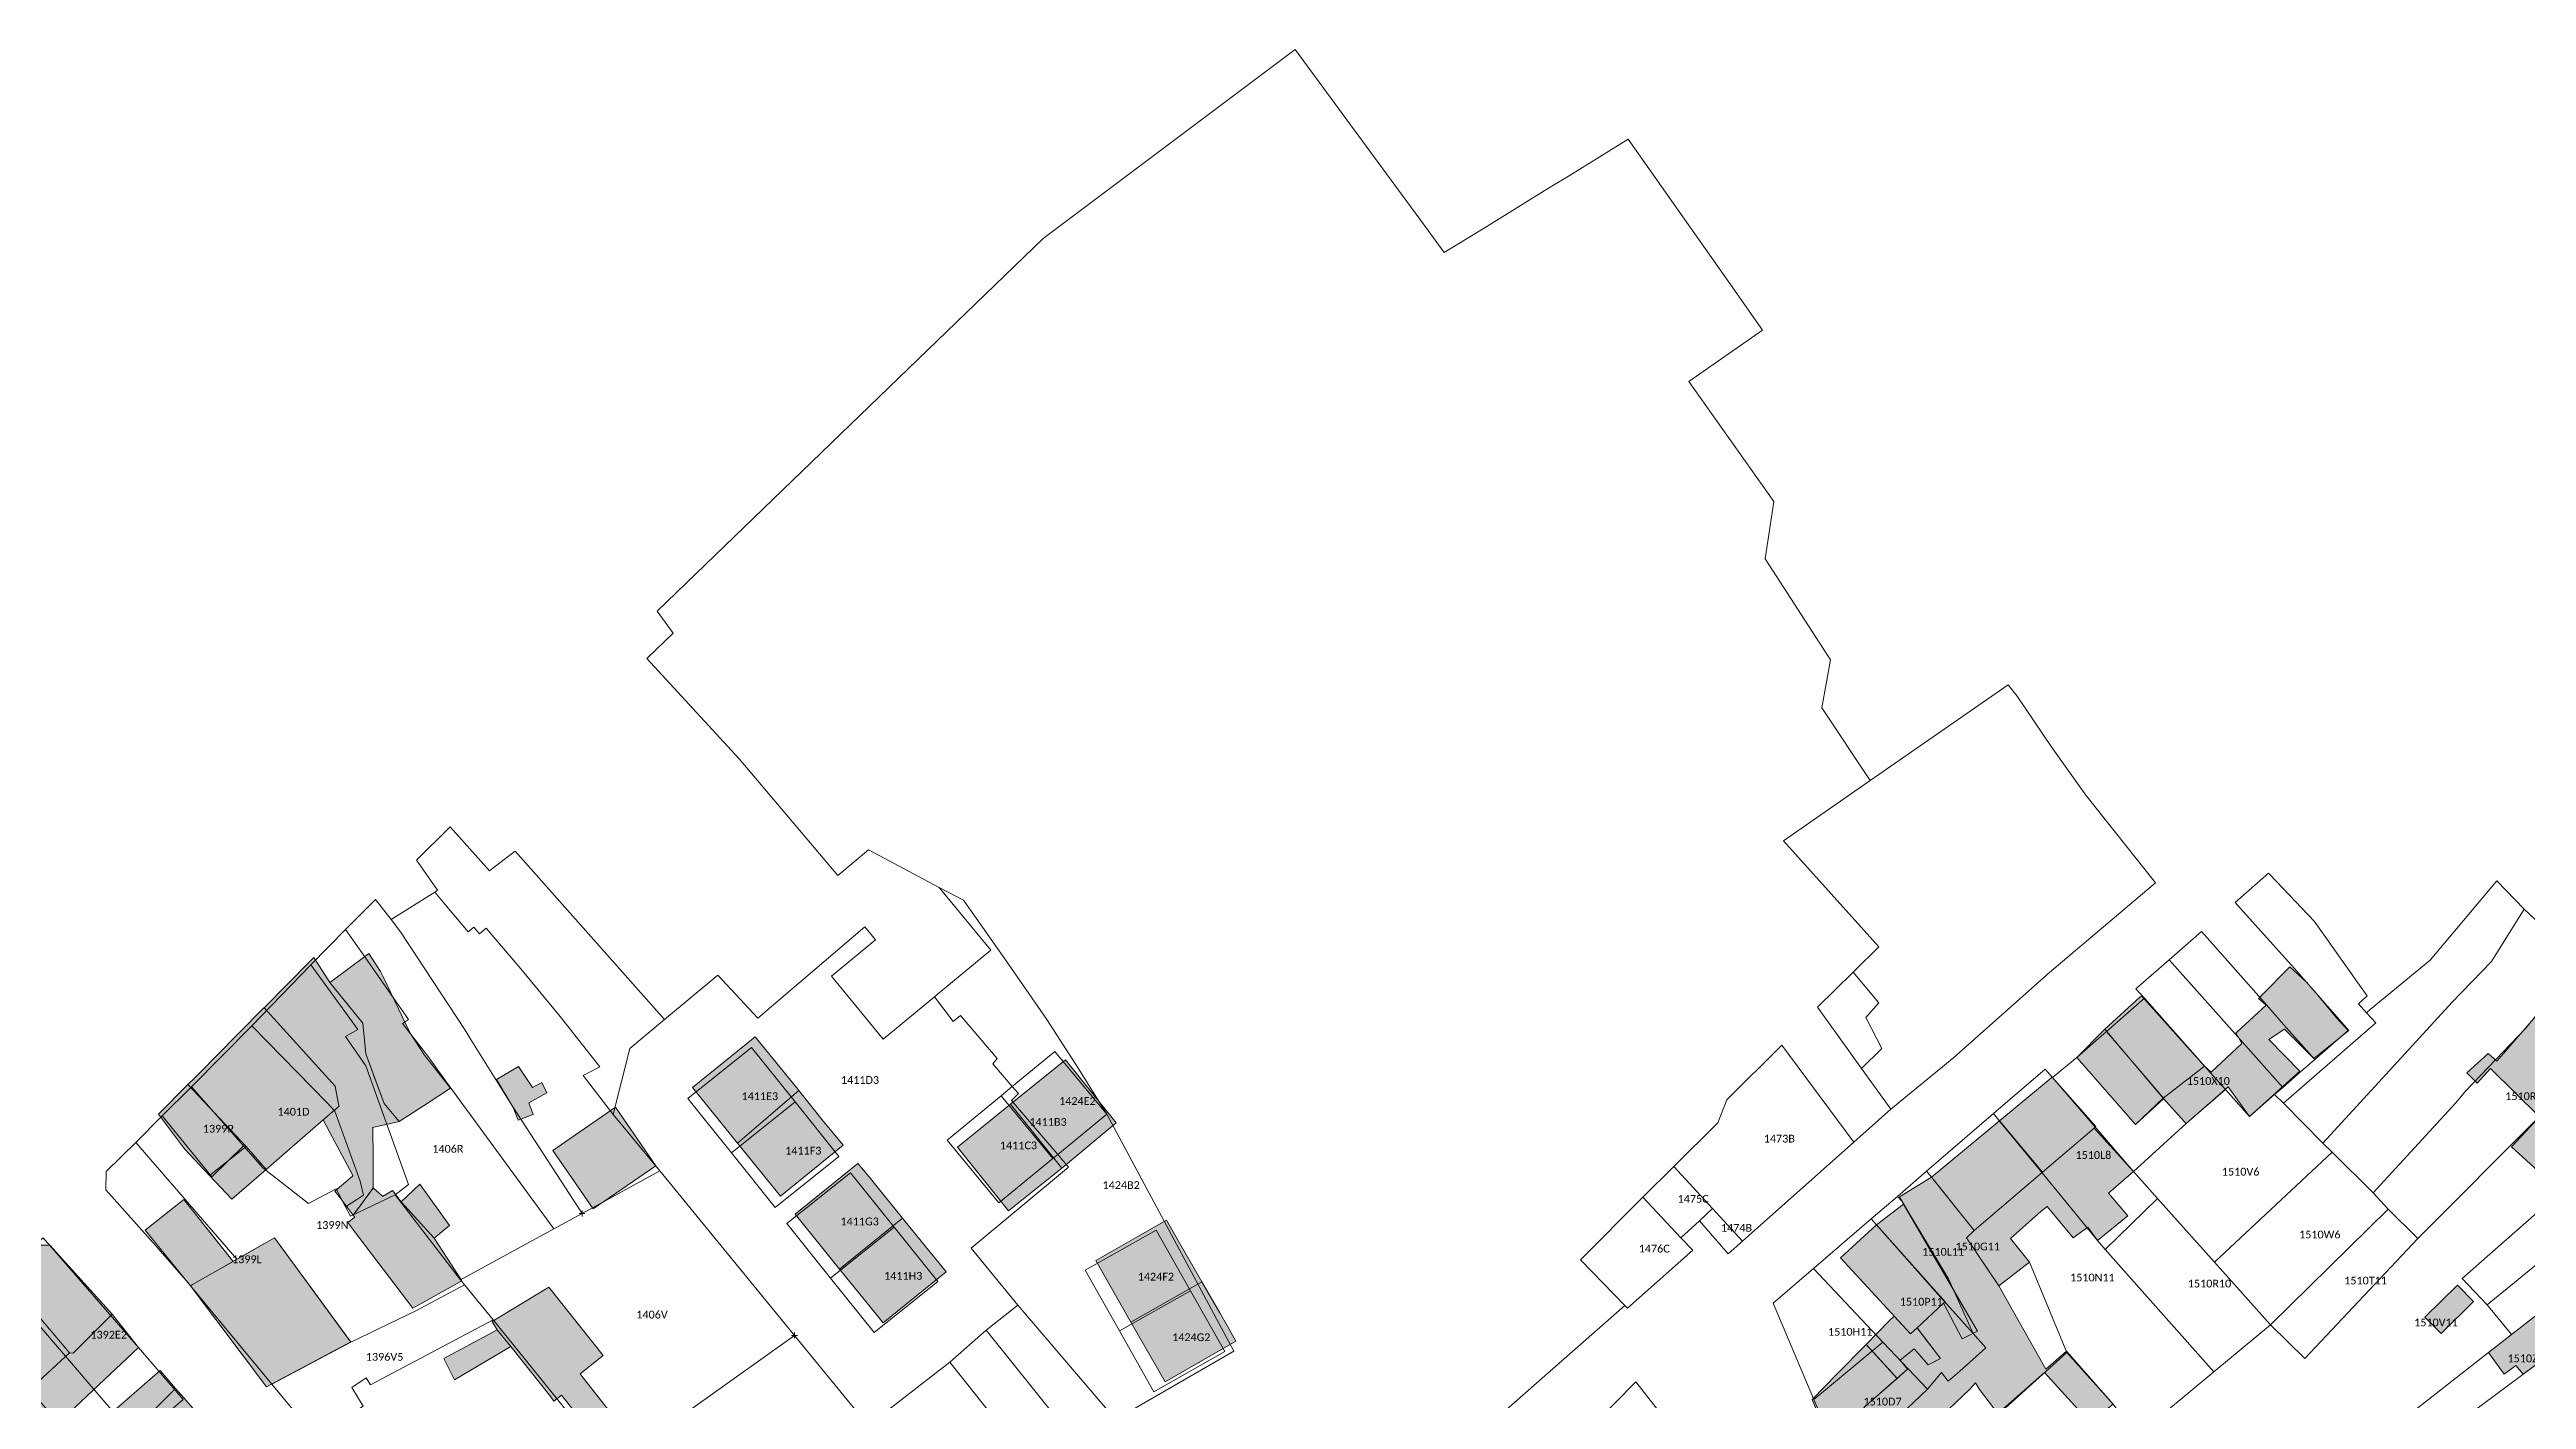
# Model space of a CAD drawing. Header units: metres. Extents: x 113120 to 240396, y 120329 to 242116.
# Drawn here: x 119753.7 to 120008.8, y 121905.8 to 122044.9 of the extents above; entities that cross this region are included whole.
import ezdxf

# ---------------------------------------------------------------- set-up
doc = ezdxf.new("R2010")
doc.units = ezdxf.units.M
doc.header["$LTSCALE"] = 3
doc.header["$PDMODE"] = 2
doc.header["$PDSIZE"] = 0.3
for name, color, linetype, lineweight in [('Bpn_CaPa', 78, 'Continuous', 0), ('Bpn_ReBu', 4, 'Continuous', 0), ('Bpt_CaNu', 7, 'Continuous', 0), ('Bpt_PrSt', 7, 'Continuous', 0), ('Hachure bâtiment', 11, 'Continuous', 0)]:
    doc.layers.add(name, color=color, linetype=linetype, lineweight=lineweight)
doc.styles.add('Legend', font='')
doc.styles.get('Legend').set_extended_font_data('Calibri')

msp = doc.modelspace()

# ---------------------------------------------------------------- hatches: boundary and pattern name
at = {"layer": 'Hachure bâtiment'}
h = msp.add_hatch(color=256, dxfattribs=at)
h.dxf.hatch_style = 1
h.paths.add_polyline_path([(119784.93, 121928.87), (119784.87, 121928.98), (119782.79, 121932.89), (119781.87, 121934.63), (119783.5, 121936.05), (119783.45, 121936.27), (119783.1, 121938.1), (119783.1, 121938.11), (119775.77, 121946.19), (119780.55, 121951.01), (119780.55, 121951.02), (119780.59, 121951.06), (119780.9, 121951.36), (119782.56, 121948.79), (119785.94, 121944.59), (119786.25, 121941.43), (119786.9, 121939.69), (119787.09, 121939.18), (119788.15, 121936.34), (119789.68, 121934.48), (119786.96, 121933.85), (119786.96, 121933.85), (119786.97, 121933.83), (119787, 121930.63), (119787.03, 121927.65), (119786.93, 121927.51), (119786.18, 121926.49), (119785.56, 121925.65), (119785.52, 121925.59), (119784.96, 121924.82), (119784.43, 121925.52), (119784.12, 121925.93), (119783.5, 121926.75), (119783.08, 121927.3), (119784.89, 121928.84)])
h = msp.add_hatch(color=256, dxfattribs=at)
h.dxf.hatch_style = 1
h.paths.add_polyline_path([(119789.68, 121934.48), (119788.15, 121936.34), (119786.25, 121941.43), (119785.94, 121944.59), (119782.56, 121948.79), (119782.56, 121948.79), (119783.98, 121949.86), (119786.57, 121951.79), (119787.76, 121949.94), (119788.04, 121949.37), (119790.84, 121943.57), (119792.3, 121941.32), (119794.99, 121937.89), (119792.58, 121936.34)])
h = msp.add_hatch(color=256, dxfattribs=at)
h.dxf.hatch_style = 1
h.paths.add_polyline_path([(119986.13, 121948.86), (119990.5, 121943.86), (119986.91, 121940.96), (119983.87, 121943.97), (119982.27, 121942.92), (119985.47, 121939.65), (119980.27, 121935), (119978.1, 121938.03), (119973.75, 121934.28), (119973.6, 121934.45), (119971.39, 121936.87), (119975.64, 121940.18), (119976.34, 121939.57), (119979.48, 121942.51), (119978.86, 121943.59), (119978.97, 121943.69), (119981.99, 121946.45), (119981.22, 121947.14), (119981.37, 121947.29), (119981.52, 121947.45), (119984.44, 121950.39)])
h = msp.add_hatch(color=256, dxfattribs=at)
h.dxf.hatch_style = 1
h.paths.add_polyline_path([(119975.64, 121940.18), (119971.39, 121936.87), (119965.39, 121943.97), (119968.99, 121947.28), (119969.15, 121947.42)])
h = msp.add_hatch(color=256, dxfattribs=at)
h.dxf.hatch_style = 1
h.paths.add_polyline_path([(119783.5, 121936.05), (119781.87, 121934.63), (119775.99, 121929.53), (119773.95, 121931.91), (119767.94, 121938.27), (119768.61, 121938.94), (119768.94, 121939.28), (119769.05, 121939.39), (119769.39, 121939.73), (119770.73, 121941.09), (119775.69, 121946.1), (119775.76, 121946.17), (119775.77, 121946.19), (119783.1, 121938.11), (119783.1, 121938.09), (119783.45, 121936.27)])
h = msp.add_hatch(color=256, dxfattribs=at)
h.dxf.hatch_style = 1
h.paths.add_polyline_path([(120015.1, 121940.94), (120013.19, 121938.08), (120018.45, 121933.34), (120017.92, 121932.42), (120021.01, 121928.97), (120022.47, 121930.21), (120024.9, 121926.9), (120023.72, 121925.83), (120026.11, 121922.53), (120026.24, 121922.35), (120021.47, 121918.03), (120020.3, 121919.65), (120017.75, 121917.45), (120018.85, 121916.15), (120008.47, 121908.43), (120007.7, 121909.32), (120006.5, 121908.43), (120004.9, 121910.68), (120018.82, 121921.52), (120017.99, 121922.8), (120020.94, 121925.63), (120019.5, 121927.48), (120016.74, 121925.27), (120015.75, 121926.48), (120013.9, 121925.32), (120012.7, 121926.92), (120007.27, 121931.85), (120010.14, 121934.97), (120005.1, 121939.92), (120003.74, 121938.43), (120002.67, 121939.48), (120004.85, 121941.48), (120005.75, 121940.68), (120010.22, 121945.84)])
h = msp.add_hatch(color=256, dxfattribs=at)
h.dxf.hatch_style = 1
h.paths.add_polyline_path([(119830.75, 121937.79), (119830.85, 121937.66), (119824.54, 121932.25), (119819.89, 121937.96), (119826.35, 121943.2)])
h = msp.add_hatch(color=256, dxfattribs=at)
h.dxf.hatch_style = 1
h.paths.add_polyline_path([(119971.39, 121936.87), (119968.54, 121934.17), (119962.5, 121941.08), (119965.39, 121943.97)])
h = msp.add_hatch(color=256, dxfattribs=at)
h.dxf.hatch_style = 1
h.paths.add_polyline_path([(119803.44, 121937.98), (119804.4, 121938.48), (119804.91, 121937.41), (119803.05, 121936.4), (119803.5, 121935.2), (119801.95, 121934.6), (119801.44, 121935.93), (119799.73, 121938.8), (119802, 121940.15)])
h = msp.add_hatch(color=256, dxfattribs=at)
h.dxf.hatch_style = 1
h.paths.add_polyline_path([(119863.56, 121934.33), (119857.94, 121929.66), (119852.66, 121936.25), (119858.31, 121940.84)])
h = msp.add_hatch(color=256, dxfattribs=at)
h.dxf.hatch_style = 1
h.paths.add_polyline_path([(119764.92, 121935.22), (119767.94, 121938.27), (119773.95, 121931.91), (119770.15, 121928.91), (119767.57, 121931.66)])
h = msp.add_hatch(color=256, dxfattribs=at)
h.dxf.hatch_style = 1
h.paths.add_polyline_path([(119830.99, 121937.49), (119833.27, 121934.66), (119834.26, 121933.44), (119835.41, 121932.02), (119828.98, 121926.79), (119824.54, 121932.25), (119830.85, 121937.66)])
h = msp.add_hatch(color=256, dxfattribs=at)
h.dxf.hatch_style = 1
h.paths.add_polyline_path([(119964.45, 121933.95), (119964.28, 121933.8), (119958.95, 121929.25), (119954.53, 121934.53), (119959.95, 121939.05)])
h = msp.add_hatch(color=256, dxfattribs=at)
h.dxf.hatch_style = 1
h.paths.add_polyline_path([(119805.51, 121931.49), (119811.97, 121935.94), (119816.13, 121929.91), (119809.67, 121925.46)])
h = msp.add_hatch(color=256, dxfattribs=at)
h.dxf.hatch_style = 1
h.paths.add_polyline_path([(119857.94, 121929.66), (119852.44, 121925.26), (119847.21, 121931.82), (119852.66, 121936.25)])
h = msp.add_hatch(color=256, dxfattribs=at)
h.dxf.hatch_style = 1
h.paths.add_polyline_path([(119958.95, 121929.25), (119951.92, 121923.25), (119947.52, 121928.73), (119954.53, 121934.53)])
h.paths.add_polyline_path([(119952.27, 121912.87), (119950.7, 121912.07), (119948.75, 121915.75), (119948.92, 121915.9), (119941.85, 121923.82), (119944.64, 121925.97)], flags=16)
h = msp.add_hatch(color=256, dxfattribs=at)
h.dxf.hatch_style = 1
h.paths.add_polyline_path([(119772.46, 121926.46), (119770.15, 121928.91), (119773.95, 121931.91), (119774.9, 121930.8), (119775.99, 121929.53)])
h = msp.add_hatch(color=256, dxfattribs=at)
h.dxf.hatch_style = 1
h.paths.add_polyline_path([(119952.27, 121912.87), (119950.7, 121912.07), (119948.75, 121915.75), (119948.92, 121915.9), (119941.85, 121923.82), (119944.64, 121925.97)], flags=16)
h.paths.add_polyline_path([(119943.68, 121914.42), (119945.35, 121912.6), (119945.36, 121912.6), (119946.04, 121913.23), (119946.34, 121912.83), (119946.95, 121912.03), (119947.59, 121911.18), (119948.45, 121910.05), (119948.17, 121909.91), (119947.94, 121909.8), (119947.17, 121909.42), (119946.49, 121910.21), (119945.75, 121911.07), (119944.31, 121909.9), (119945.07, 121908.97), (119943.98, 121908.01), (119943.12, 121908.95), (119943.06, 121909.02), (119942.34, 121909.81), (119940.8, 121911.5), (119942.01, 121912.73), (119943.25, 121913.99)], flags=16)
h.paths.add_polyline_path([(119968.32, 121929.32), (119965.75, 121927.1), (119967.75, 121924.77), (119964.62, 121922.22), (119963.62, 121923.6), (119962.12, 121922.5), (119959.45, 121925.72), (119958.82, 121925.25), (119955.65, 121922.42), (119957.62, 121919.97), (119954.45, 121917.55), (119959.3, 121908.95), (119961.42, 121910.82), (119966.25, 121905.37), (119962.63, 121902.45), (119961.62, 121903.85), (119962.65, 121904.82), (119959.17, 121908.6), (119954.35, 121904.38), (119952.47, 121906.87), (119952.05, 121907.55), (119951.52, 121906.92), (119949.27, 121904.8), (119952.09, 121902.03), (119950.8, 121900.32), (119954.57, 121896.2), (119953.32, 121895.2), (119954.92, 121893.27), (119960.55, 121897.17), (119962.04, 121894.73), (119959.55, 121893.25), (119960.75, 121891), (119956.82, 121888.7), (119955.53, 121888.12), (119955.25, 121887.99), (119955.03, 121887.89), (119954.17, 121889.83), (119954, 121890.13), (119951.71, 121893.5), (119951.58, 121893.69), (119951.47, 121893.85), (119948.8, 121897.26), (119948.28, 121896.8), (119948.22, 121896.97), (119948.01, 121897.6), (119949.2, 121898.44), (119944.24, 121904.11), (119942.57, 121902.53), (119940.57, 121905.02), (119945.07, 121908.97), (119944.31, 121909.9), (119945.75, 121911.07), (119947.17, 121909.42), (119948.45, 121910.05), (119946.04, 121913.23), (119948.75, 121915.75), (119950.7, 121912.07), (119952.27, 121912.87), (119944.22, 121926.7), (119947.52, 121928.73), (119951.92, 121923.25), (119958.95, 121929.25), (119964.28, 121933.8)])
h = msp.add_hatch(color=256, dxfattribs=at)
h.dxf.hatch_style = 1
h.paths.add_polyline_path([(119838.09, 121928.76), (119839.06, 121927.56), (119841.53, 121924.52), (119835.05, 121919.26), (119830.47, 121924.91), (119836.95, 121930.16)])
h = msp.add_hatch(color=256, dxfattribs=at)
h.dxf.hatch_style = 1
h.paths.add_polyline_path([(119788.99, 121927.36), (119789.9, 121926.21), (119793.31, 121922.44), (119794.65, 121920.38), (119796.15, 121918.06), (119791.09, 121915.25), (119784.98, 121923.29), (119784.6, 121923.79), (119784.4, 121924.06), (119785.12, 121924.61), (119784.96, 121924.82), (119785.17, 121925.11), (119785.22, 121925.18), (119787.03, 121927.65), (119787.96, 121926.77), (119787.96, 121926.76), (119787.97, 121926.76)])
h = msp.add_hatch(color=256, dxfattribs=at)
h.dxf.hatch_style = 1
h.paths.add_polyline_path([(119789.9, 121926.21), (119791.82, 121928.01), (119794.89, 121923.77), (119793.31, 121922.44)])
h = msp.add_hatch(color=256, dxfattribs=at)
h.dxf.hatch_style = 1
h.paths.add_polyline_path([(119772.59, 121920.06), (119770.47, 121918.84), (119768.39, 121917.67), (119768.2, 121917.56), (119763.53, 121923.27), (119767.51, 121926.43)])
h = msp.add_hatch(color=256, dxfattribs=at)
h.dxf.hatch_style = 1
h.paths.add_polyline_path([(119843.91, 121921.59), (119844.86, 121920.43), (119846.02, 121918.99), (119839.53, 121913.73), (119835.05, 121919.26), (119841.53, 121924.52)])
h = msp.add_hatch(color=256, dxfattribs=at)
h.dxf.hatch_style = 1
h.paths.add_polyline_path([(119869.7, 121922.61), (119870.39, 121921.42), (119872.37, 121917.96), (119865.07, 121913.81), (119861.46, 121920.16), (119865.78, 121922.62), (119868.73, 121924.3)])
h = msp.add_hatch(color=256, dxfattribs=at)
h.dxf.hatch_style = 1
h.paths.add_polyline_path([(119952.27, 121912.87), (119950.7, 121912.07), (119948.75, 121915.75), (119948.92, 121915.9), (119941.85, 121923.82), (119944.64, 121925.97)], flags=16)
h.paths.add_polyline_path([(119943.68, 121914.42), (119945.35, 121912.6), (119945.36, 121912.6), (119946.04, 121913.23), (119946.34, 121912.83), (119946.95, 121912.03), (119947.59, 121911.18), (119948.45, 121910.05), (119948.17, 121909.91), (119947.94, 121909.8), (119947.17, 121909.42), (119946.49, 121910.21), (119945.75, 121911.07), (119944.31, 121909.9), (119945.07, 121908.97), (119943.98, 121908.01), (119943.12, 121908.95), (119943.06, 121909.02), (119942.34, 121909.81), (119940.8, 121911.5), (119942.01, 121912.73), (119943.25, 121913.99)], flags=16)
h.paths.add_polyline_path([(119948.92, 121915.9), (119948.75, 121915.75), (119946.04, 121913.23), (119945.35, 121912.6), (119938.15, 121920.42), (119941.85, 121923.82)])
h = msp.add_hatch(color=256, dxfattribs=at)
h.dxf.hatch_style = 1
h.paths.add_polyline_path([(119760.12, 121914.62), (119756.11, 121910.6), (119755.72, 121910.65), (119748.99, 121918.6), (119748.85, 121918.76), (119748.76, 121918.91), (119752.23, 121921.74), (119753.7, 121921.75)])
h = msp.add_hatch(color=256, dxfattribs=at)
h.dxf.hatch_style = 1
h.paths.add_polyline_path([(119781.01, 121916.82), (119784.21, 121912.45), (119784.7, 121911.78), (119776.03, 121907.15), (119768.2, 121917.56), (119768.39, 121917.67), (119770.47, 121918.84), (119776.85, 121922.5)])
h = msp.add_hatch(color=256, dxfattribs=at)
h.dxf.hatch_style = 1
h.paths.add_polyline_path([(119748.99, 121918.6), (119755.72, 121910.65), (119751.61, 121906.83), (119744.5, 121914.92), (119748.85, 121918.76)])
h = msp.add_hatch(color=256, dxfattribs=at)
h.dxf.hatch_style = 1
h.paths.add_polyline_path([(119799.27, 121913.86), (119800.06, 121914.34), (119800.4, 121914.55), (119802.51, 121915.83), (119805.12, 121917.42), (119810.7, 121910.36), (119808.32, 121908.48), (119808.66, 121908.05), (119811.47, 121904.5), (119809.23, 121902.73), (119806.42, 121906.29), (119805.64, 121905.67), (119805.3, 121906.1), (119801.18, 121911.31), (119799.77, 121913.01)])
h = msp.add_hatch(color=256, dxfattribs=at)
h.dxf.hatch_style = 1
h.paths.add_polyline_path([(119874.22, 121914.75), (119875, 121913.39), (119875.88, 121911.86), (119868.58, 121907.65), (119865.07, 121913.81), (119872.37, 121917.96)])
h = msp.add_hatch(color=256, dxfattribs=at)
h.dxf.hatch_style = 1
h.paths.add_polyline_path([(120003.35, 121915.93), (120000.02, 121912.63), (119998.35, 121914.32), (120001.7, 121917.6)])
h = msp.add_hatch(color=256, dxfattribs=at)
h.dxf.hatch_style = 1
h.paths.add_polyline_path([(119762.83, 121911.18), (119758.72, 121907.3), (119754.55, 121903.37), (119754.15, 121903.82), (119749.4, 121899.5), (119751.05, 121897.2), (119748.5, 121895), (119743.98, 121900.32), (119746.12, 121902.3), (119746.27, 121902.43), (119746.92, 121902.42), (119751.61, 121906.83), (119755.72, 121910.65), (119756.11, 121910.6), (119760.12, 121914.62)])
h = msp.add_hatch(color=256, dxfattribs=at)
h.dxf.hatch_style = 1
h.paths.add_polyline_path([(119943.68, 121914.42), (119945.35, 121912.6), (119945.36, 121912.6), (119946.04, 121913.23), (119946.34, 121912.83), (119946.95, 121912.03), (119947.59, 121911.18), (119948.45, 121910.05), (119948.17, 121909.91), (119947.94, 121909.8), (119947.17, 121909.42), (119946.49, 121910.21), (119945.75, 121911.07), (119944.31, 121909.9), (119945.07, 121908.97), (119943.98, 121908.01), (119943.12, 121908.95), (119943.06, 121909.02), (119942.34, 121909.81), (119940.8, 121911.5), (119942.01, 121912.73), (119943.25, 121913.99)], flags=16)
h.paths.add_polyline_path([(119936.87, 121901.77), (119935.22, 121905.85), (119937.8, 121908.47), (119940.8, 121911.5), (119943.98, 121908.01), (119940.57, 121905.02), (119942.57, 121902.53), (119938.35, 121898.55), (119938.23, 121898.43), (119937.79, 121899.51)])
h = msp.add_hatch(color=256, dxfattribs=at)
h.dxf.hatch_style = 1
h.paths.add_polyline_path([(119801.18, 121911.31), (119795.4, 121907.87), (119794.28, 121910.07), (119799.77, 121913.01)])
h = msp.add_hatch(color=256, dxfattribs=at)
h.dxf.hatch_style = 1
h.paths.add_polyline_path([(119760.53, 121904.88), (119765.06, 121908.82), (119766.66, 121906.98), (119762.37, 121902.71)])
h = msp.add_hatch(color=256, dxfattribs=at)
h.dxf.hatch_style = 1
h.paths.add_polyline_path([(119775.8, 121896.44), (119775.81, 121896.43), (119771.15, 121892.35), (119769.14, 121894.73), (119767.92, 121896.16), (119762.37, 121902.71), (119766.66, 121906.98), (119767.78, 121905.69)])

# ---------------------------------------------------------------- linework, layer by layer
at = {"layer": 'Bpn_CaPa'}
for points in [[(119863.48, 121903.79), (119875.65, 121910.83), (119862.57, 121935.22), (119859.7, 121939.88), (119856.39, 121944.97), (119852.14, 121951.11), (119847.81, 121957.26), (119845.31, 121958.59), (119838.03, 121962.46), (119834.87, 121959.83), (119824.72, 121971.85), (119815.2, 121982.18), (119817.93, 121984.78), (119816.26, 121987.04), (119856.04, 122025.43), (119881.98, 122044.9), (119881.98, 122044.9), (119890.52, 122033.27), (119895.67, 122026.25), (119897.33, 122023.99), (119901.71, 122026.68), (119905.37, 122028.93), (119908.09, 122030.61), (119910.3, 122031.97), (119916.3, 122035.66), (119926.57, 122021.05), (119930.13, 122015.98), (119922.54, 122010.7), (119931.29, 121998.35), (119930.39, 121992.45), (119937.14, 121982.03), (119936.24, 121977.1), (119941.22, 121969.59), (119932.29, 121963.4), (119942.11, 121952.46), (119939.61, 121949.99), (119939.47, 121949.86), (119935.79, 121946.24), (119940.32, 121939.92), (119940.48, 121939.7), (119943.33, 121935.73), (119939.52, 121932.36), (119932.1, 121942.33), (119926.46, 121936.69), (119925.51, 121934.33), (119920.98, 121929.83), (119917.81, 121926.67), (119911.38, 121920.23), (119915.94, 121915.53), (119879.85, 121883.79)], [(119938.5, 121898.69), (119947.12, 121906.9), (119947.12, 121906.9), (119948.56, 121908.6), (119949.26, 121907.71), (119950.45, 121908.77), (119953.14, 121911.17), (119951.83, 121912.64), (119949.29, 121918.26), (119944.48, 121926.25), (119944.01, 121926.76), (119947, 121929.34), (119947.57, 121928.72), (119951.92, 121923.25), (119951.13, 121922.48), (119954.45, 121917.55), (119957.62, 121919.97), (119961.48, 121910.69), (119954.4, 121904.3)]]:
    msp.add_lwpolyline(points, dxfattribs=at)
for points in [[(119943.33, 121935.73), (119940.48, 121939.7), (119940.32, 121939.92), (119942.41, 121942.01), (119940.78, 121945.2), (119942.09, 121946.69), (119939.47, 121949.86), (119939.61, 121949.99), (119942.11, 121952.46), (119932.29, 121963.4), (119941.22, 121969.59), (119955.44, 121979.47), (119956.34, 121978.28), (119959.87, 121973.12), (119963.44, 121968.08), (119970.59, 121959.05), (119959.67, 121949.83), (119949.83, 121941.06), (119943.33, 121935.73)], [(119801.65, 121962.33), (119817.03, 121944.98), (119813.45, 121942), (119811.74, 121935.2), (119808.64, 121939.22), (119810.35, 121940.1), (119806.26, 121945.28), (119802.23, 121950.2), (119798.66, 121954.38), (119797.98, 121953.8), (119797.39, 121954.49), (119796.8, 121954.01), (119794.23, 121957.06), (119793.36, 121958.1), (119793.65, 121958.29), (119791.49, 121961.39), (119794.93, 121964.84), (119798.98, 121960.31), (119800.37, 121961.36), (119801.65, 121962.33)], [(119982.24, 121960.06), (119983.1, 121959.16), (119986.95, 121955.1), (119987.96, 121953.67), (119991.45, 121948.75), (119992.41, 121947.42), (119991.51, 121946.6), (119992.35, 121945.68), (119993.3, 121944.65), (119983.78, 121936.36), (119982.87, 121937.26), (119983.7, 121937.99), (119985.54, 121939.58), (119987, 121940.86), (119988.36, 121942.04), (119990.43, 121943.84), (119989.25, 121945.15), (119987.15, 121947.7), (119984.62, 121950.58), (119979.63, 121956.11), (119978.79, 121957.05), (119982.24, 121960.06)], [(119788.86, 121955.28), (119789.84, 121954.01), (119796.49, 121943.89), (119797.01, 121943.04), (119801.47, 121935.87), (119808.53, 121924.99), (119805.63, 121923.41), (119794.58, 121938.52), (119792.66, 121941.2), (119790.05, 121944.56), (119790.64, 121944.97), (119787, 121950.2), (119786.14, 121951.44), (119784.18, 121954.26), (119787.26, 121957.34), (119788.86, 121955.28)], [(119788.86, 121955.28), (119793.36, 121958.1), (119794.23, 121957.06), (119796.8, 121954.01), (119797.39, 121954.49), (119797.98, 121953.8), (119798.66, 121954.38), (119802.23, 121950.2), (119806.26, 121945.28), (119810.35, 121940.1), (119808.64, 121939.22), (119811.74, 121935.2), (119816.55, 121929.38), (119808.53, 121924.99), (119801.47, 121935.87), (119797.01, 121943.04), (119796.49, 121943.89), (119789.84, 121954.01), (119788.86, 121955.28)], [(119852.84, 121938.08), (119850.85, 121940.4), (119851.3, 121940.97), (119847.51, 121945.4), (119846.75, 121944.77), (119844.83, 121947.32), (119845.1, 121947.54), (119850.65, 121952.12), (119845.31, 121958.59), (119847.81, 121957.26), (119852.14, 121951.11), (119856.39, 121944.97), (119859.7, 121939.88), (119862.57, 121935.22), (119857.24, 121941.7), (119852.84, 121938.08)], [(119987.85, 121932.25), (119983.78, 121936.36), (119993.3, 121944.65), (119992.35, 121945.68), (119992.7, 121946.02), (119998.89, 121951.08), (120005.75, 121959.26), (120008.59, 121956.36), (120005.2, 121950.97), (120001.15, 121946.75), (119997.04, 121942.26), (119987.85, 121932.25)], [(119987.85, 121932.25), (119997.04, 121942.26), (120001.15, 121946.75), (120005.2, 121950.97), (120008.59, 121956.36), (120014.54, 121950.74), (120010.19, 121945.88), (120008.76, 121944.1), (120002.54, 121937.61), (120001.53, 121936.39), (119993.03, 121927.11), (119988.78, 121931.31), (119987.85, 121932.25)], [(119789.28, 121926.93), (119790.67, 121928), (119787.27, 121937.41), (119786.26, 121940.21), (119784.17, 121943.23), (119785.42, 121943.94), (119782.06, 121948.6), (119780.6, 121950.62), (119784.18, 121954.26), (119786.14, 121951.44), (119787, 121950.2), (119790.64, 121944.97), (119790.05, 121944.56), (119792.66, 121941.2), (119794.58, 121938.52), (119805.63, 121923.41), (119796.02, 121918.15), (119789.28, 121926.93)], [(119811.74, 121935.2), (119813.45, 121942), (119817.03, 121944.98), (119822.52, 121949.55), (119824.82, 121947.07), (119826.63, 121945.11), (119837.67, 121954.52), (119838.76, 121953.19), (119834.21, 121949.45), (119839.55, 121942.97), (119844.83, 121947.32), (119846.75, 121944.77), (119847.51, 121945.4), (119851.3, 121940.97), (119850.85, 121940.4), (119852.84, 121938.08), (119851.69, 121937.13), (119846.13, 121932.56), (119851.46, 121926.08), (119857.01, 121930.65), (119857.53, 121931.07), (119858.65, 121929.77), (119848.62, 121921.43), (119853.43, 121915.54), (119850.15, 121912.97), (119846.4, 121909.67), (119838, 121903.17), (119830.42, 121912.44), (119816.55, 121929.38), (119811.74, 121935.2)], [(119987, 121940.86), (119985.54, 121939.58), (119983.7, 121937.99), (119979.59, 121942.61), (119978.79, 121943.52), (119972.87, 121950.17), (119972.02, 121951.13), (119975.33, 121954.03), (119976.18, 121953.07), (119982.02, 121946.48), (119983.78, 121944.48), (119987, 121940.86)], [(119789.28, 121926.93), (119784.67, 121924.72), (119784.18, 121925.68), (119786.01, 121926.88), (119785.69, 121928.31), (119783.07, 121935.55), (119782.27, 121936.38), (119774.5, 121944.33), (119780.6, 121950.62), (119782.06, 121948.6), (119785.42, 121943.94), (119784.17, 121943.23), (119786.26, 121940.21), (119787.27, 121937.41), (119790.67, 121928), (119789.28, 121926.93)], [(119969.45, 121947.17), (119968.59, 121948.14), (119972.02, 121951.13), (119972.87, 121950.17), (119978.79, 121943.52), (119979.59, 121942.61), (119983.7, 121937.99), (119982.87, 121937.26), (119980.27, 121935), (119977.81, 121937.78), (119976.27, 121939.5), (119969.45, 121947.17)], [(120020.23, 121945.36), (120010.11, 121934.94), (119997.62, 121922.43), (119994.57, 121925.43), (119993.03, 121927.11), (120001.53, 121936.39), (120002.54, 121937.61), (120008.76, 121944.1), (120010.19, 121945.88), (120014.54, 121950.74), (120020.23, 121945.36)], [(119969.45, 121947.17), (119976.27, 121939.5), (119977.81, 121937.78), (119973.75, 121934.28), (119968.32, 121929.31), (119959.99, 121939), (119962.5, 121941.08), (119968.54, 121934.17), (119971.45, 121936.83), (119965.56, 121943.76), (119969.45, 121947.17)], [(119976.6, 121908.67), (119982.45, 121913.53), (119985.97, 121910.05), (119997.62, 121922.43), (120010.11, 121934.94), (120020.23, 121945.36), (120025.81, 121940.09), (120018.15, 121932.16), (120016.25, 121930.54), (120015.45, 121929.86), (120014.46, 121929.09), (120002.18, 121918.31), (120004.76, 121915.6), (120007.27, 121912.53), (119977.66, 121889.36), (119975.83, 121892.37), (119969.51, 121900.95), (119968.68, 121902.08), (119976.6, 121908.67)], [(119773.67, 121931.95), (119768.31, 121938.03), (119774.5, 121944.33), (119782.27, 121936.38), (119783.07, 121935.55), (119785.69, 121928.31), (119786.01, 121926.88), (119784.18, 121925.68), (119783.22, 121927.55), (119780.34, 121926.04), (119775.65, 121929.7), (119773.67, 121931.95)], [(119830.48, 121936.49), (119825.98, 121942.09), (119819.43, 121936.85), (119823.93, 121931.24), (119828.43, 121925.63), (119834.97, 121930.88), (119830.48, 121936.49)], [(119830.48, 121936.49), (119823.93, 121931.24), (119819.43, 121936.85), (119825.98, 121942.09), (119830.48, 121936.49)], [(119924.96, 121925.51), (119920.98, 121929.83), (119925.51, 121934.33), (119926.46, 121936.69), (119932.1, 121942.33), (119939.52, 121932.36), (119928.05, 121922.15), (119924.96, 121925.51)], [(119965.56, 121943.76), (119971.45, 121936.83), (119968.54, 121934.17), (119962.5, 121941.08), (119965.56, 121943.76)], [(119857.53, 121931.07), (119852.77, 121936.62), (119853.47, 121937.35), (119852.84, 121938.08), (119857.24, 121941.7), (119862.57, 121935.22), (119857.53, 121931.07)], [(119970.82, 121926.53), (119965.4, 121921.3), (119964.61, 121922.2), (119960.77, 121926.92), (119958.91, 121929.19), (119954.53, 121934.52), (119953.9, 121935.29), (119959.24, 121939.85), (119959.99, 121939), (119968.32, 121929.31), (119970.82, 121926.53)], [(120025.81, 121940.09), (120029.15, 121935.86), (120019.37, 121927.55), (120019.03, 121927.26), (120004.76, 121915.6), (120002.18, 121918.31), (120014.46, 121929.09), (120015.45, 121929.86), (120016.25, 121930.54), (120018.15, 121932.16), (120025.81, 121940.09)], [(119773.67, 121931.95), (119770.41, 121928.76), (119765.27, 121935.05), (119768.31, 121938.03), (119773.67, 121931.95)], [(119851.69, 121937.13), (119857.01, 121930.65), (119851.46, 121926.08), (119846.13, 121932.56), (119851.69, 121937.13)], [(119857.53, 121931.07), (119857.01, 121930.65), (119851.69, 121937.13), (119852.84, 121938.08), (119853.47, 121937.35), (119852.77, 121936.62), (119857.53, 121931.07)], [(119970.82, 121926.53), (119968.32, 121929.31), (119973.75, 121934.28), (119977.81, 121937.78), (119980.27, 121935), (119982.87, 121937.26), (119983.78, 121936.36), (119987.85, 121932.25), (119988.78, 121931.31), (119976.67, 121919.99), (119970.82, 121926.53)], [(119789.28, 121926.93), (119796.02, 121918.15), (119796.42, 121917.66), (119791.4, 121914.97), (119784.73, 121911.74), (119776.85, 121922.5), (119772.98, 121920.28), (119762.57, 121932.32), (119765.27, 121935.05), (119770.41, 121928.76), (119773.67, 121931.95), (119775.65, 121929.7), (119780.34, 121926.04), (119783.22, 121927.55), (119784.18, 121925.68), (119784.67, 121924.72), (119789.28, 121926.93)], [(119830.48, 121936.49), (119834.97, 121930.88), (119828.43, 121925.63), (119823.93, 121931.24), (119830.48, 121936.49)], [(119857.53, 121931.07), (119862.57, 121935.22), (119875.65, 121910.83), (119863.48, 121903.79), (119853.43, 121915.54), (119848.62, 121921.43), (119858.65, 121929.77), (119857.53, 121931.07)], [(119976.6, 121908.67), (119968.68, 121902.08), (119966.25, 121905.37), (119961.48, 121910.69), (119957.62, 121919.97), (119954.45, 121917.55), (119951.13, 121922.48), (119951.92, 121923.25), (119947.57, 121928.72), (119947, 121929.34), (119953.9, 121935.29), (119954.53, 121934.52), (119958.91, 121929.19), (119960.77, 121926.92), (119964.61, 121922.2), (119965.4, 121921.3), (119976.6, 121908.67)], [(120031.72, 121932.6), (120020.83, 121923.34), (120018.82, 121921.52), (120008.34, 121913.36), (120007.27, 121912.53), (120004.76, 121915.6), (120019.03, 121927.26), (120019.37, 121927.55), (120029.15, 121935.86), (120031.72, 121932.6)], [(119762.57, 121932.32), (119772.98, 121920.28), (119776.85, 121922.5), (119784.73, 121911.74), (119776.56, 121907.43), (119768.21, 121917.55), (119767.98, 121917.81), (119764.37, 121921.97), (119759.47, 121927.45), (119759.52, 121929.32), (119762.57, 121932.32)], [(120031.72, 121932.6), (120034.62, 121928.93), (120026.29, 121922.31), (120021.47, 121918.03), (120018.85, 121916.15), (120010.83, 121910.18), (119979.26, 121886.72), (119977.66, 121889.36), (120007.27, 121912.53), (120008.34, 121913.36), (120018.82, 121921.52), (120020.83, 121923.34), (120031.72, 121932.6)], [(119799.36, 121914.03), (119796.42, 121917.66), (119796.02, 121918.15), (119805.63, 121923.41), (119808.53, 121924.99), (119816.55, 121929.38), (119830.42, 121912.44), (119811.52, 121898.97), (119810.25, 121900.54), (119808.82, 121902.31), (119806.17, 121905.62), (119799.36, 121914.03)], [(119924.96, 121925.51), (119923.63, 121924.24), (119921.7, 121922.48), (119917.81, 121926.67), (119920.98, 121929.83), (119924.96, 121925.51)], [(119994.57, 121925.43), (119982.45, 121913.53), (119976.67, 121919.99), (119988.78, 121931.31), (119993.03, 121927.11), (119994.57, 121925.43)], [(119834.12, 121918.34), (119838.62, 121912.73), (119845.16, 121917.98), (119840.67, 121923.59), (119836.17, 121929.2), (119829.62, 121923.95), (119834.12, 121918.34)], [(119834.12, 121918.34), (119829.62, 121923.95), (119836.17, 121929.2), (119840.67, 121923.59), (119834.12, 121918.34)], [(119944.01, 121926.76), (119944.48, 121926.25), (119949.29, 121918.26), (119951.83, 121912.64), (119947.89, 121917.01), (119941.85, 121923.82), (119941.31, 121924.43), (119944.01, 121926.76)], [(120034.62, 121928.93), (120037.54, 121925.22), (120026.81, 121916.9), (120025.56, 121915.96), (120023.82, 121914.65), (120023.01, 121914.06), (120019.69, 121911.6), (119981.24, 121883.47), (119979.26, 121886.72), (120010.83, 121910.18), (120018.85, 121916.15), (120021.47, 121918.03), (120026.29, 121922.31), (120034.62, 121928.93)], [(119915.94, 121915.53), (119911.38, 121920.23), (119917.81, 121926.67), (119921.7, 121922.48), (119922.93, 121921.23), (119916.2, 121915.26), (119915.94, 121915.53)], [(119924.96, 121925.51), (119928.05, 121922.15), (119926.58, 121920.84), (119923.63, 121924.24), (119924.96, 121925.51)], [(119947.12, 121906.9), (119942.5, 121911.74), (119935.38, 121919.33), (119941.31, 121924.43), (119941.85, 121923.82), (119947.89, 121917.01), (119951.83, 121912.64), (119953.14, 121911.17), (119950.45, 121908.77), (119949.26, 121907.71), (119948.56, 121908.6), (119947.12, 121906.9)], [(119976.6, 121908.67), (119965.4, 121921.3), (119970.82, 121926.53), (119976.67, 121919.99), (119982.45, 121913.53), (119976.6, 121908.67)], [(119994.57, 121925.43), (119997.62, 121922.43), (119985.97, 121910.05), (119982.45, 121913.53), (119994.57, 121925.43)], [(119767.45, 121905.82), (119762.68, 121901.72), (119755.31, 121910.31), (119748.32, 121918.45), (119753.03, 121922.48), (119762.84, 121911.19), (119767.45, 121905.82)], [(119834.12, 121918.34), (119840.67, 121923.59), (119845.16, 121917.98), (119838.62, 121912.73), (119834.12, 121918.34)], [(119863.89, 121912.9), (119867.43, 121906.64), (119874.73, 121910.77), (119871.19, 121917.03), (119867.65, 121923.29), (119860.35, 121919.16), (119863.89, 121912.9)], [(119863.89, 121912.9), (119860.35, 121919.16), (119867.65, 121923.29), (119871.19, 121917.03), (119863.89, 121912.9)], [(119935.38, 121919.33), (119942.5, 121911.74), (119935.42, 121905.85), (119931.23, 121915.75), (119935.38, 121919.33)], [(119744.36, 121915.09), (119748.32, 121918.45), (119755.31, 121910.31), (119762.68, 121901.72), (119771.29, 121892.11), (119773.95, 121889.13), (119770.2, 121885.76), (119754.23, 121903.89), (119751.64, 121906.83), (119744.36, 121915.09)], [(119799.36, 121914.03), (119786.75, 121907.34), (119786.3, 121908.08), (119784.81, 121907.07), (119785.98, 121905.15), (119781.09, 121901.99), (119776.56, 121907.43), (119784.73, 121911.74), (119791.4, 121914.97), (119796.42, 121917.66), (119799.36, 121914.03)], [(119863.89, 121912.9), (119871.19, 121917.03), (119874.73, 121910.77), (119867.43, 121906.64), (119863.89, 121912.9)], [(119792.07, 121889.22), (119783.84, 121898.6), (119781.09, 121901.99), (119785.98, 121905.15), (119784.81, 121907.07), (119786.3, 121908.08), (119786.75, 121907.34), (119799.36, 121914.03), (119806.17, 121905.62), (119808.82, 121902.31), (119806.66, 121900.63), (119805.85, 121899.99), (119801.39, 121896.51), (119799.58, 121895.09), (119798.59, 121894.32), (119792.07, 121889.22)], [(119876.1, 121880.83), (119865.23, 121894.17), (119865.07, 121894.4), (119850.15, 121912.97), (119853.43, 121915.54), (119863.48, 121903.79), (119868.91, 121897.21), (119879.85, 121883.79), (119876.1, 121880.83)], [(119838, 121903.17), (119829.4, 121897.23), (119824.56, 121893.84), (119818.95, 121889.83), (119814.35, 121895.52), (119811.17, 121892.92), (119798.69, 121881.66), (119795.7, 121885.08), (119802.32, 121890.57), (119804.59, 121892.64), (119806.61, 121894.49), (119811.52, 121898.97), (119830.42, 121912.44), (119838, 121903.17)], [(119876.1, 121880.83), (119872.09, 121877.7), (119863, 121889.6), (119861.69, 121891.44), (119853.94, 121900.22), (119846.4, 121909.67), (119850.15, 121912.97), (119865.07, 121894.4), (119865.23, 121894.17), (119876.1, 121880.83)], [(119947.12, 121906.9), (119938.5, 121898.69), (119935.42, 121905.85), (119942.5, 121911.74), (119947.12, 121906.9)], [(119838, 121903.17), (119846.4, 121909.67), (119853.94, 121900.22), (119850.45, 121897.45), (119850.92, 121896.87), (119844.3, 121892.15), (119851.85, 121881.2), (119854.8, 121877.56), (119861.21, 121869.35), (119854.37, 121864.27), (119848.21, 121872.51), (119842.74, 121879.74), (119838.65, 121885.05), (119829.4, 121897.23), (119838, 121903.17)], [(119943.31, 121888.54), (119941.21, 121892.97), (119946.5, 121895.8), (119948.4, 121897.77), (119949.12, 121898.53), (119950.77, 121900.23), (119952.77, 121902.47), (119954.4, 121904.3), (119961.48, 121910.69), (119966.25, 121905.37), (119957.54, 121898.43), (119954.67, 121896.14), (119953.43, 121895.15), (119951.59, 121893.68), (119951.41, 121893.54), (119943.31, 121888.54)], [(119921.1, 121891.67), (119916.31, 121895.38), (119915.92, 121895.72), (119915.67, 121900.51), (119912.71, 121903.23), (119917.08, 121907.65), (119926.87, 121895.15), (119921.1, 121891.67)]]:
    msp.add_lwpolyline(points, close=True, dxfattribs=at)
at = {"layer": 'Bpn_ReBu'}
for points in [[(119784.93, 121928.87), (119784.87, 121928.98), (119782.79, 121932.89), (119781.87, 121934.63), (119783.5, 121936.05), (119783.45, 121936.27), (119783.1, 121938.1), (119783.1, 121938.11), (119775.77, 121946.19), (119780.55, 121951.01), (119780.55, 121951.02), (119780.59, 121951.06), (119780.9, 121951.36), (119782.56, 121948.79), (119785.94, 121944.59), (119786.25, 121941.43), (119786.9, 121939.69), (119787.09, 121939.18), (119788.15, 121936.34), (119789.68, 121934.48), (119786.96, 121933.85), (119786.96, 121933.85), (119786.97, 121933.83), (119787, 121930.63), (119787.03, 121927.65), (119786.93, 121927.51), (119786.18, 121926.49), (119785.56, 121925.65), (119785.52, 121925.59), (119784.96, 121924.82), (119784.43, 121925.52), (119784.12, 121925.93), (119783.5, 121926.75), (119783.08, 121927.3), (119784.89, 121928.84), (119784.93, 121928.87)], [(119789.68, 121934.48), (119788.15, 121936.34), (119786.25, 121941.43), (119785.94, 121944.59), (119782.56, 121948.79), (119782.56, 121948.79), (119783.98, 121949.86), (119786.57, 121951.79), (119787.76, 121949.94), (119788.04, 121949.37), (119790.84, 121943.57), (119792.3, 121941.32), (119794.99, 121937.89), (119792.58, 121936.34), (119789.68, 121934.48)], [(119986.13, 121948.86), (119990.5, 121943.86), (119986.91, 121940.96), (119983.87, 121943.97), (119982.27, 121942.92), (119985.47, 121939.65), (119980.27, 121935), (119978.1, 121938.03), (119973.75, 121934.28), (119973.6, 121934.45), (119971.39, 121936.87), (119975.64, 121940.18), (119976.34, 121939.57), (119979.48, 121942.51), (119978.86, 121943.59), (119978.97, 121943.69), (119981.99, 121946.45), (119981.22, 121947.14), (119981.37, 121947.29), (119981.52, 121947.45), (119984.44, 121950.39), (119986.13, 121948.86)], [(119975.64, 121940.18), (119971.39, 121936.87), (119965.39, 121943.97), (119968.99, 121947.28), (119969.15, 121947.42), (119975.64, 121940.18)], [(119783.5, 121936.05), (119781.87, 121934.63), (119775.99, 121929.53), (119773.95, 121931.91), (119767.94, 121938.27), (119768.61, 121938.94), (119768.94, 121939.28), (119769.05, 121939.39), (119769.39, 121939.73), (119770.73, 121941.09), (119775.69, 121946.1), (119775.76, 121946.17), (119775.77, 121946.19), (119783.1, 121938.11), (119783.1, 121938.09), (119783.45, 121936.27), (119783.5, 121936.05)], [(119830.75, 121937.79), (119830.85, 121937.66), (119824.54, 121932.25), (119819.89, 121937.96), (119826.35, 121943.2), (119830.75, 121937.79)], [(119971.39, 121936.87), (119968.54, 121934.17), (119962.5, 121941.08), (119965.39, 121943.97), (119971.39, 121936.87)], [(119803.44, 121937.98), (119804.4, 121938.48), (119804.91, 121937.41), (119803.05, 121936.4), (119803.5, 121935.2), (119801.95, 121934.6), (119801.44, 121935.93), (119799.73, 121938.8), (119802, 121940.15), (119803.44, 121937.98)], [(119863.56, 121934.33), (119857.94, 121929.66), (119852.66, 121936.25), (119858.31, 121940.84), (119863.56, 121934.33)], [(119764.92, 121935.22), (119767.94, 121938.27), (119773.95, 121931.91), (119770.15, 121928.91), (119767.57, 121931.66), (119764.92, 121935.22)], [(119830.99, 121937.49), (119833.27, 121934.66), (119834.26, 121933.44), (119835.41, 121932.02), (119828.98, 121926.79), (119824.54, 121932.25), (119830.85, 121937.66), (119830.99, 121937.49)], [(119964.45, 121933.95), (119964.28, 121933.8), (119958.95, 121929.25), (119954.53, 121934.53), (119959.95, 121939.05), (119964.45, 121933.95)], [(119805.51, 121931.49), (119811.97, 121935.94), (119816.13, 121929.91), (119809.67, 121925.46), (119805.51, 121931.49)], [(119857.94, 121929.66), (119852.44, 121925.26), (119847.21, 121931.82), (119852.66, 121936.25), (119857.94, 121929.66)], [(119958.95, 121929.25), (119951.92, 121923.25), (119947.52, 121928.73), (119954.53, 121934.53), (119958.95, 121929.25)], [(119772.46, 121926.46), (119770.15, 121928.91), (119773.95, 121931.91), (119774.9, 121930.8), (119775.99, 121929.53), (119772.46, 121926.46)], [(119838.09, 121928.76), (119839.06, 121927.56), (119841.53, 121924.52), (119835.05, 121919.26), (119830.47, 121924.91), (119836.95, 121930.16), (119838.09, 121928.76)], [(119788.99, 121927.36), (119789.9, 121926.21), (119793.31, 121922.44), (119794.65, 121920.38), (119796.15, 121918.06), (119791.09, 121915.25), (119784.98, 121923.29), (119784.6, 121923.79), (119784.4, 121924.06), (119785.12, 121924.61), (119784.96, 121924.82), (119785.17, 121925.11), (119785.22, 121925.18), (119787.03, 121927.65), (119787.96, 121926.77), (119787.96, 121926.76), (119787.97, 121926.76), (119788.99, 121927.36)], [(119789.9, 121926.21), (119791.82, 121928.01), (119794.89, 121923.77), (119793.31, 121922.44), (119789.9, 121926.21)], [(119772.59, 121920.06), (119770.47, 121918.84), (119768.39, 121917.67), (119768.2, 121917.56), (119763.53, 121923.27), (119767.51, 121926.43), (119772.59, 121920.06)], [(119843.91, 121921.59), (119844.86, 121920.43), (119846.02, 121918.99), (119839.53, 121913.73), (119835.05, 121919.26), (119841.53, 121924.52), (119843.91, 121921.59)], [(119869.7, 121922.61), (119870.39, 121921.42), (119872.37, 121917.96), (119865.07, 121913.81), (119861.46, 121920.16), (119865.78, 121922.62), (119868.73, 121924.3), (119869.7, 121922.61)], [(119952.27, 121912.87), (119950.7, 121912.07), (119948.75, 121915.75), (119948.92, 121915.9), (119941.85, 121923.82), (119944.64, 121925.97), (119952.27, 121912.87)], [(119760.12, 121914.62), (119756.11, 121910.6), (119755.72, 121910.65), (119748.99, 121918.6), (119748.85, 121918.76), (119748.76, 121918.91), (119752.23, 121921.74), (119753.7, 121921.75), (119760.12, 121914.62)], [(119781.01, 121916.82), (119784.21, 121912.45), (119784.7, 121911.78), (119776.03, 121907.15), (119768.2, 121917.56), (119768.39, 121917.67), (119770.47, 121918.84), (119776.85, 121922.5), (119781.01, 121916.82)], [(119948.92, 121915.9), (119948.75, 121915.75), (119946.04, 121913.23), (119945.35, 121912.6), (119938.15, 121920.42), (119941.85, 121923.82), (119948.92, 121915.9)], [(119748.99, 121918.6), (119755.72, 121910.65), (119751.61, 121906.83), (119744.5, 121914.92), (119748.85, 121918.76), (119748.99, 121918.6)], [(119799.27, 121913.86), (119800.06, 121914.34), (119800.4, 121914.55), (119802.51, 121915.83), (119805.12, 121917.42), (119810.7, 121910.36), (119808.32, 121908.48), (119808.66, 121908.05), (119811.47, 121904.5), (119809.23, 121902.73), (119806.42, 121906.29), (119805.64, 121905.67), (119805.3, 121906.1), (119801.18, 121911.31), (119799.77, 121913.01), (119799.27, 121913.86)], [(119874.22, 121914.75), (119875, 121913.39), (119875.88, 121911.86), (119868.58, 121907.65), (119865.07, 121913.81), (119872.37, 121917.96), (119874.22, 121914.75)], [(120003.35, 121915.93), (120000.02, 121912.63), (119998.35, 121914.32), (120001.7, 121917.6), (120003.35, 121915.93)], [(119762.83, 121911.18), (119758.72, 121907.3), (119754.55, 121903.37), (119754.15, 121903.82), (119749.4, 121899.5), (119751.05, 121897.2), (119748.5, 121895), (119743.98, 121900.32), (119746.12, 121902.3), (119746.27, 121902.43), (119746.92, 121902.42), (119751.61, 121906.83), (119755.72, 121910.65), (119756.11, 121910.6), (119760.12, 121914.62), (119762.83, 121911.18)], [(119943.68, 121914.42), (119945.35, 121912.6), (119945.36, 121912.6), (119946.04, 121913.23), (119946.34, 121912.83), (119946.95, 121912.03), (119947.59, 121911.18), (119948.45, 121910.05), (119948.17, 121909.91), (119947.94, 121909.8), (119947.17, 121909.42), (119946.49, 121910.21), (119945.75, 121911.07), (119944.31, 121909.9), (119945.07, 121908.97), (119943.98, 121908.01), (119943.12, 121908.95), (119943.06, 121909.02), (119942.34, 121909.81), (119940.8, 121911.5), (119942.01, 121912.73), (119943.25, 121913.99), (119943.68, 121914.42)], [(119801.18, 121911.31), (119795.4, 121907.87), (119794.28, 121910.07), (119799.77, 121913.01), (119801.18, 121911.31)], [(119936.87, 121901.77), (119935.22, 121905.85), (119937.8, 121908.47), (119940.8, 121911.5), (119943.98, 121908.01), (119940.57, 121905.02), (119942.57, 121902.53), (119938.35, 121898.55), (119938.23, 121898.43), (119937.79, 121899.51), (119936.87, 121901.77)], [(119760.53, 121904.88), (119765.06, 121908.82), (119766.66, 121906.98), (119762.37, 121902.71), (119760.53, 121904.88)], [(119775.8, 121896.44), (119775.81, 121896.43), (119771.15, 121892.35), (119769.14, 121894.73), (119767.92, 121896.16), (119762.37, 121902.71), (119766.66, 121906.98), (119767.78, 121905.69), (119775.8, 121896.44)]]:
    msp.add_lwpolyline(points, close=True, dxfattribs=at)
for points in [[(120012.7, 121926.92), (120007.27, 121931.85), (120010.14, 121934.97), (120005.1, 121939.92), (120003.74, 121938.43), (120002.67, 121939.48), (120004.85, 121941.48), (120005.75, 121940.68), (120010.22, 121945.84)], [(119940.57, 121905.02), (119945.07, 121908.97), (119944.31, 121909.9), (119945.75, 121911.07), (119947.17, 121909.42), (119948.45, 121910.05), (119946.04, 121913.23), (119948.75, 121915.75), (119950.7, 121912.07), (119952.27, 121912.87), (119944.22, 121926.7), (119947.52, 121928.73), (119951.92, 121923.25), (119958.95, 121929.25), (119964.28, 121933.8), (119968.32, 121929.32), (119968.32, 121929.32), (119965.75, 121927.1), (119967.75, 121924.77), (119964.62, 121922.22), (119963.62, 121923.6), (119962.12, 121922.5), (119959.45, 121925.72), (119958.82, 121925.25), (119955.65, 121922.42), (119957.62, 121919.97), (119954.45, 121917.55), (119959.3, 121908.95), (119961.42, 121910.82), (119966.25, 121905.37)], [(120018.85, 121916.15), (120008.47, 121908.43), (120007.7, 121909.32), (120006.5, 121908.43), (120004.9, 121910.68), (120018.82, 121921.52)], [(119962.65, 121904.82), (119959.17, 121908.6), (119954.35, 121904.38), (119952.47, 121906.87), (119952.05, 121907.55), (119951.52, 121906.92), (119949.27, 121904.8)]]:
    msp.add_lwpolyline(points, dxfattribs=at)
at = {"layer": 'Bpt_PrSt'}
for p in [(119808.53, 121924.99), (119830.42, 121912.44)]:
    msp.add_point(p, dxfattribs=at)

# ---------------------------------------------------------------- texts
at = {"layer": 'Bpt_CaNu', "char_height": 0.8, "attachment_point": 7, "style": 'Legend'}
for s, insert in [('1411E3', (119824.96, 121936.67)), ('1411D3', (119835.2, 121938.34)), ('1424E2', (119857.67, 121936.18)), ('1510X10', (119973.82, 121938.24)), ('1510R7', (120006.63, 121936.67)), ('1401D', (119777.16, 121935.07)), ('1411B3', (119854.61, 121934.02)), ('1399P', (119769.47, 121933.32)), ('1406R', (119793.11, 121931.25)), ('1411F3', (119829.45, 121931.06)), ('1411C3', (119851.57, 121931.6)), ('1473B', (119930.25, 121932.3)), ('1510L8', (119962.36, 121930.61)), ('1510V6', (119977.44, 121928.89)), ('1424B2', (119862.14, 121927.52)), ('1475C', (119921.38, 121926.1)), ('1399N', (119781.14, 121923.4)), ('1411G3', (119835.15, 121923.77)), ('1476C', (119917.37, 121920.97)), ('1474B', (119925.84, 121923.12)), ('1510G11', (119950, 121921.19)), ('1510W6', (119985.39, 121922.42)), ('1399L', (119772.48, 121919.87)), ('1510L11', (119946.57, 121920.64)), ('1411H3', (119839.64, 121918.16)), ('1424F2', (119865.77, 121918.09)), ('1510N11', (119961.8, 121917.99)), ('1510R10', (119973.93, 121917.37)), ('1510T11', (119990.04, 121917.68)), ('1406V', (119814.12, 121914.17)), ('1510P11', (119944.26, 121915.5)), ('1510V11', (119997.24, 121913.36)), ('1392E2', (119757.89, 121912.1)), ('1424G2', (119869.31, 121911.84)), ('1510H11', (119936.87, 121912.4)), ('1396V5', (119786.26, 121909.82)), ('1510Z9', (120006.86, 121909.66)), ('1510D7', (119940.52, 121905.21))]:
    msp.add_mtext(s, dxfattribs=dict(at, insert=insert))

doc.saveas('drawing.dxf')
